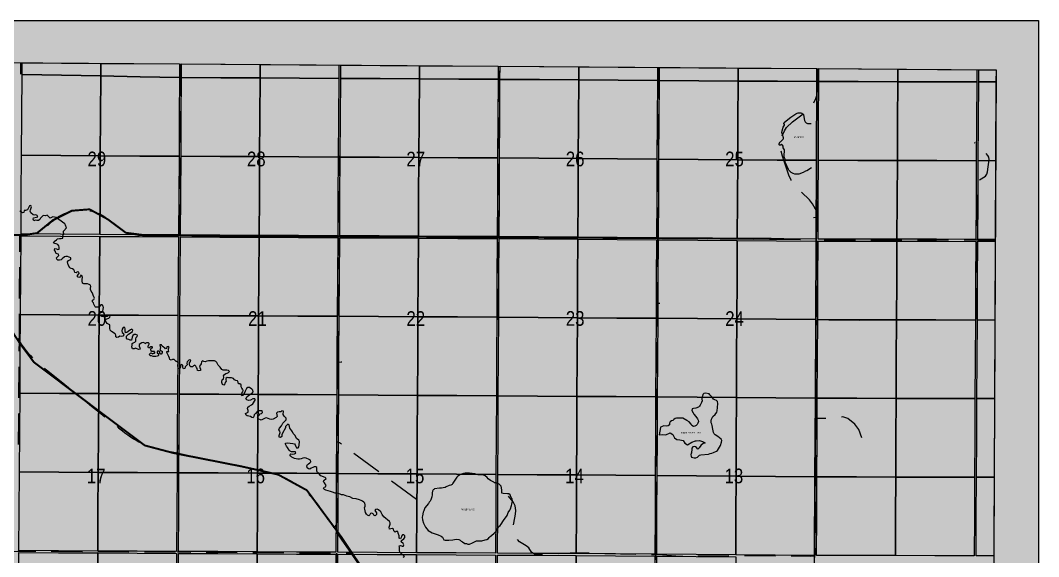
# Model space of a CAD drawing. Extents: x 337584 to 348172, y 5811293 to 5815472.
# Drawn here: x 344676 to 345716, y 5812504 to 5813052 of the extents above; entities that cross this region are included whole.
import ezdxf
from ezdxf.enums import TextEntityAlignment as Align

# ---------------------------------------------------------------- set-up
doc = ezdxf.new("R2010")
doc.units = 0
doc.header["$LTSCALE"] = 5
doc.linetypes.add('DASHED2', pattern=[9.525, 6.35, -3.175])
for name, color, linetype in [('Quarters', 8, 'Continuous'), ('RoadSeg', 57, 'DASHED2'), ('ROUTE-MAP-HWY', 2, 'Continuous'), ('S-7', 6, 'Continuous'), ('T-WATER', 160, 'Continuous'), ('T-WATER-T', 170, 'Continuous'), ('Townships', 57, 'Continuous')]:
    doc.layers.add(name, color=color, linetype=linetype)
doc.layers.add('ROUTE-MAP-BACKGROUND-H', color=7, linetype='Continuous', true_color=0xf0ebff)
doc.styles.add('120', font='ARIALN.TTF', dxfattribs={"height": 13})
doc.styles.add('TXT', font='ARIALN.TTF', dxfattribs={"height": 0.2})

msp = doc.modelspace()

# ---------------------------------------------------------------- hatches: boundary and pattern name
at = {"layer": 'ROUTE-MAP-BACKGROUND-H'}
h = msp.add_hatch(color=256, dxfattribs=at)
h.dxf.hatch_style = 1
h.paths.add_polyline_path([(343008.474, 5813051.916), (345715.945, 5813051.916), (345715.945, 5811576.625), (343008.474, 5811576.625)])

# ---------------------------------------------------------------- linework, layer by layer
at = {"layer": 'Quarters'}
for points in [[(344757.937, 5813008.005), (344757.874, 5812995.11), (344717.659, 5812995.889), (344677.443, 5812996.669), (344677.492, 5813008.593)], [(344838.37, 5813007.416), (344838.305, 5812993.552), (344798.09, 5812994.331), (344757.874, 5812995.11), (344757.937, 5813008.005)], [(344920.669, 5813006.814), (344920.594, 5812993.093), (344880.455, 5812993.317), (344840.316, 5812993.541), (344840.38, 5813007.402)], [(345000.956, 5813006.227), (345000.871, 5812992.646), (344960.732, 5812992.869), (344920.594, 5812993.093), (344920.669, 5813006.814)], [(345083.324, 5813005.625), (345083.245, 5812992.172), (345043.063, 5812992.403), (345002.881, 5812992.634), (345002.966, 5813006.212)], [(344757.587, 5812954.363), (344757.3, 5812913.616), (344717.089, 5812913.855), (344676.878, 5812914.093), (344677.161, 5812955.381), (344677.443, 5812996.669), (344717.659, 5812995.889), (344757.874, 5812995.11)], [(345163.692, 5813005.037), (345163.62, 5812991.701), (345123.432, 5812991.936), (345083.245, 5812992.172), (345083.324, 5813005.625)], [(345246.133, 5813004.434), (345246.059, 5812991.086), (345205.844, 5812991.386), (345165.629, 5812991.686), (345165.701, 5813005.022)], [(345326.569, 5813003.845), (345326.494, 5812990.478), (345286.277, 5812990.782), (345246.059, 5812991.086), (345246.133, 5813004.434)], [(345408.981, 5813003.243), (345408.914, 5812989.963), (345368.71, 5812990.214), (345328.505, 5812990.466), (345328.58, 5813003.831)], [(345489.392, 5813002.654), (345489.331, 5812989.463), (345449.123, 5812989.713), (345408.914, 5812989.963), (345408.981, 5813003.243)], [(345572.055, 5813002.05), (345572.015, 5812989.218), (345531.678, 5812989.338), (345491.341, 5812989.457), (345491.402, 5813002.64)], [(345652.71, 5813001.46), (345652.689, 5812988.977), (345612.352, 5812989.098), (345572.015, 5812989.218), (345572.055, 5813002.05)], [(345672.392, 5813001.316), (345672.335, 5812989.045), (345654.7, 5812988.984), (345654.72, 5813001.445)], [(344838.035, 5812953.345), (344837.766, 5812913.139), (344797.533, 5812913.377), (344757.3, 5812913.616), (344757.587, 5812954.363), (344757.874, 5812995.11), (344798.09, 5812994.331), (344838.305, 5812993.552)], [(344920.333, 5812952.91), (344920.072, 5812912.727), (344879.924, 5812912.928), (344839.776, 5812913.129), (344840.046, 5812953.335), (344840.316, 5812993.541), (344880.455, 5812993.317), (344920.594, 5812993.093)], [(345000.619, 5812952.486), (345000.368, 5812912.326), (344960.22, 5812912.526), (344920.072, 5812912.727), (344920.333, 5812952.91), (344920.594, 5812993.093), (344960.732, 5812992.869), (345000.871, 5812992.646)], [(345083.014, 5812952.01), (345082.784, 5812911.848), (345042.581, 5812912.081), (345002.378, 5812912.314), (345002.63, 5812952.474), (345002.881, 5812992.634), (345043.063, 5812992.403), (345083.245, 5812992.172)], [(345163.404, 5812951.545), (345163.188, 5812911.389), (345122.986, 5812911.619), (345082.784, 5812911.848), (345083.014, 5812952.01), (345083.245, 5812992.172), (345123.432, 5812991.936), (345163.62, 5812991.701)], [(345245.823, 5812950.938), (345245.587, 5812910.79), (345205.391, 5812911.083), (345165.196, 5812911.375), (345165.412, 5812951.53), (345165.629, 5812991.686), (345205.844, 5812991.386), (345246.059, 5812991.086)], [(345326.248, 5812950.34), (345326.002, 5812910.202), (345285.794, 5812910.496), (345245.587, 5812910.79), (345245.823, 5812950.938), (345246.059, 5812991.086), (345286.277, 5812990.782), (345326.494, 5812990.478)], [(345408.695, 5812949.78), (345408.475, 5812909.597), (345368.244, 5812909.892), (345328.012, 5812910.188), (345328.258, 5812950.327), (345328.505, 5812990.466), (345368.71, 5812990.214), (345408.914, 5812989.963)], [(345489.139, 5812949.239), (345488.948, 5812909.015), (345448.711, 5812909.306), (345408.475, 5812909.597), (345408.695, 5812949.78), (345408.914, 5812989.963), (345449.123, 5812989.713), (345489.331, 5812989.463)], [(345571.802, 5812949.017), (345571.59, 5812908.816), (345531.274, 5812908.913), (345490.958, 5812909.01), (345491.15, 5812949.234), (345491.341, 5812989.457), (345531.678, 5812989.338), (345572.015, 5812989.218)], [(345652.457, 5812948.796), (345652.225, 5812908.616), (345611.907, 5812908.716), (345571.59, 5812908.816), (345571.802, 5812949.017), (345572.015, 5812989.218), (345612.352, 5812989.098), (345652.689, 5812988.977)], [(345672.335, 5812989.045), (345671.964, 5812908.679), (345654.235, 5812908.623), (345654.467, 5812948.803), (345654.7, 5812988.984)], [(344757.017, 5812873.445), (344756.733, 5812833.274), (344716.53, 5812833.539), (344676.327, 5812833.804), (344676.603, 5812873.949), (344676.878, 5812914.093), (344717.089, 5812913.855), (344757.3, 5812913.616)], [(344837.496, 5812872.958), (344837.227, 5812832.778), (344796.98, 5812833.026), (344756.733, 5812833.274), (344757.017, 5812873.445), (344757.3, 5812913.616), (344797.533, 5812913.377), (344837.766, 5812913.139)], [(344919.812, 5812872.544), (344919.551, 5812832.361), (344879.394, 5812832.564), (344839.237, 5812832.768), (344839.506, 5812872.948), (344839.776, 5812913.129), (344879.924, 5812912.928), (344920.072, 5812912.727)], [(345000.118, 5812872.166), (344999.868, 5812832.006), (344959.709, 5812832.183), (344919.551, 5812832.361), (344919.812, 5812872.544), (344920.072, 5812912.727), (344960.22, 5812912.526), (345000.368, 5812912.326)], [(345082.553, 5812871.673), (345082.323, 5812831.497), (345042.099, 5812831.745), (345001.875, 5812831.994), (345002.127, 5812872.154), (345002.378, 5812912.314), (345042.581, 5812912.081), (345082.784, 5812911.848)], [(345162.977, 5812871.228), (345162.766, 5812831.067), (345122.544, 5812831.282), (345082.323, 5812831.497), (345082.553, 5812871.673), (345082.784, 5812911.848), (345122.986, 5812911.619), (345163.188, 5812911.389)], [(345245.355, 5812870.65), (345245.124, 5812830.509), (345204.95, 5812830.781), (345164.776, 5812831.054), (345164.986, 5812871.214), (345165.196, 5812911.375), (345205.391, 5812911.083), (345245.587, 5812910.79)], [(345325.754, 5812870.061), (345325.505, 5812829.92), (345285.315, 5812830.214), (345245.124, 5812830.509), (345245.355, 5812870.65), (345245.587, 5812910.79), (345285.794, 5812910.496), (345326.002, 5812910.202)], [(345408.259, 5812869.417), (345408.042, 5812829.236), (345367.779, 5812829.569), (345327.516, 5812829.903), (345327.764, 5812870.045), (345328.012, 5812910.188), (345368.244, 5812909.892), (345408.475, 5812909.597)], [(345488.762, 5812868.794), (345488.576, 5812828.572), (345448.309, 5812828.904), (345408.042, 5812829.236), (345408.259, 5812869.417), (345408.475, 5812909.597), (345448.711, 5812909.306), (345488.948, 5812909.015)], [(345571.381, 5812868.615), (345571.173, 5812828.413), (345530.879, 5812828.49), (345490.586, 5812828.568), (345490.772, 5812868.789), (345490.958, 5812909.01), (345531.274, 5812908.913), (345571.59, 5812908.816)], [(345651.989, 5812868.437), (345651.754, 5812828.258), (345611.463, 5812828.336), (345571.173, 5812828.413), (345571.381, 5812868.615), (345571.59, 5812908.816), (345611.907, 5812908.716), (345652.225, 5812908.616)], [(345671.964, 5812908.679), (345671.592, 5812828.329), (345653.762, 5812828.266), (345653.999, 5812868.444), (345654.235, 5812908.623)], [(344756.467, 5812791.107), (344756.215, 5812750.95), (344716.009, 5812751.192), (344675.803, 5812751.433), (344676.058, 5812791.614), (344676.314, 5812831.794), (344716.516, 5812831.529), (344756.719, 5812831.263)], [(344836.945, 5812790.611), (344836.676, 5812750.45), (344796.446, 5812750.7), (344756.215, 5812750.95), (344756.467, 5812791.107), (344756.719, 5812831.263), (344796.966, 5812831.018), (344837.213, 5812830.772)], [(344919.282, 5812790.229), (344919.025, 5812750.107), (344878.856, 5812750.275), (344838.687, 5812750.442), (344838.955, 5812790.602), (344839.224, 5812830.762), (344879.381, 5812830.556), (344919.538, 5812830.351)], [(344999.608, 5812789.879), (344999.363, 5812749.762), (344959.194, 5812749.934), (344919.025, 5812750.107), (344919.282, 5812790.229), (344919.538, 5812830.351), (344959.695, 5812830.173), (344999.852, 5812829.996)], [(345082.086, 5812789.367), (345081.861, 5812749.247), (345041.617, 5812749.498), (345001.373, 5812749.749), (345001.618, 5812789.866), (345001.863, 5812829.983), (345042.087, 5812829.735), (345082.311, 5812829.487)], [(345162.541, 5812788.905), (345162.327, 5812748.753), (345122.094, 5812749), (345081.861, 5812749.247), (345082.086, 5812789.367), (345082.311, 5812829.487), (345122.533, 5812829.272), (345162.755, 5812829.057)], [(345244.91, 5812788.352), (345244.707, 5812748.205), (345204.522, 5812748.472), (345164.337, 5812748.74), (345164.551, 5812788.892), (345164.765, 5812829.044), (345204.939, 5812828.771), (345245.112, 5812828.499)], [(345325.285, 5812787.788), (345325.077, 5812747.667), (345284.892, 5812747.936), (345244.707, 5812748.205), (345244.91, 5812788.352), (345245.112, 5812828.499), (345285.303, 5812828.204), (345325.493, 5812827.909)], [(345407.823, 5812787.102), (345407.615, 5812746.979), (345367.351, 5812747.314), (345327.087, 5812747.65), (345327.295, 5812787.771), (345327.503, 5812827.893), (345367.767, 5812827.559), (345408.031, 5812827.226)], [(345488.375, 5812786.439), (345488.185, 5812746.318), (345447.9, 5812746.648), (345407.615, 5812746.979), (345407.823, 5812787.102), (345408.031, 5812827.226), (345448.298, 5812826.893), (345488.566, 5812826.56)], [(345570.958, 5812786.254), (345570.759, 5812746.105), (345530.477, 5812746.209), (345490.196, 5812746.313), (345490.386, 5812786.435), (345490.577, 5812826.558), (345530.867, 5812826.48), (345571.157, 5812826.403)], [(345651.537, 5812786.07), (345651.333, 5812745.893), (345611.046, 5812745.999), (345570.759, 5812746.105), (345570.958, 5812786.254), (345571.157, 5812826.403), (345611.449, 5812826.325), (345651.742, 5812826.248)], [(345671.583, 5812826.317), (345671.211, 5812745.945), (345653.346, 5812745.899), (345653.549, 5812786.076), (345653.752, 5812826.254)], [(344755.965, 5812710.818), (344755.715, 5812670.687), (344715.502, 5812670.884), (344675.289, 5812671.082), (344675.546, 5812711.258), (344675.803, 5812751.433), (344716.009, 5812751.192), (344756.215, 5812750.95)], [(344836.425, 5812710.381), (344836.175, 5812670.312), (344795.945, 5812670.499), (344755.715, 5812670.687), (344755.965, 5812710.818), (344756.215, 5812750.95), (344796.446, 5812750.7), (344836.676, 5812750.45)], [(344918.77, 5812710.008), (344918.515, 5812669.909), (344878.349, 5812670.106), (344838.183, 5812670.303), (344838.435, 5812710.372), (344838.687, 5812750.442), (344878.856, 5812750.275), (344919.025, 5812750.107)], [(344999.121, 5812709.643), (344998.879, 5812669.524), (344958.697, 5812669.717), (344918.515, 5812669.909), (344918.77, 5812710.008), (344919.025, 5812750.107), (344959.194, 5812749.934), (344999.363, 5812749.762)], [(345081.636, 5812709.1), (345081.41, 5812668.953), (345041.152, 5812669.224), (345000.894, 5812669.494), (345001.134, 5812709.622), (345001.373, 5812749.749), (345041.617, 5812749.498), (345081.861, 5812749.247)], [(345162.13, 5812708.604), (345161.932, 5812668.455), (345121.671, 5812668.704), (345081.41, 5812668.953), (345081.636, 5812709.1), (345081.861, 5812749.247), (345122.094, 5812749), (345162.327, 5812748.753)], [(345244.503, 5812708.058), (345244.299, 5812667.911), (345204.12, 5812668.176), (345163.942, 5812668.442), (345164.139, 5812708.591), (345164.337, 5812748.74), (345204.522, 5812748.472), (345244.707, 5812748.205)], [(345324.87, 5812707.535), (345324.664, 5812667.403), (345284.481, 5812667.657), (345244.299, 5812667.911), (345244.503, 5812708.058), (345244.707, 5812748.205), (345284.892, 5812747.936), (345325.077, 5812747.667)], [(345407.427, 5812706.856), (345407.239, 5812666.733), (345366.956, 5812667.059), (345326.673, 5812667.385), (345326.88, 5812707.517), (345327.087, 5812747.65), (345367.351, 5812747.314), (345407.615, 5812746.979)], [(345488.001, 5812706.202), (345487.816, 5812666.086), (345447.527, 5812666.409), (345407.239, 5812666.733), (345407.427, 5812706.856), (345407.615, 5812746.979), (345447.9, 5812746.648), (345488.185, 5812746.318)], [(345570.561, 5812705.965), (345570.363, 5812665.826), (345530.095, 5812665.953), (345489.826, 5812666.08), (345490.011, 5812706.196), (345490.196, 5812746.313), (345530.477, 5812746.209), (345570.759, 5812746.105)], [(345650.906, 5812665.57), (345610.635, 5812665.698), (345570.363, 5812665.826), (345570.561, 5812705.965), (345570.759, 5812746.105), (345611.046, 5812745.999), (345651.333, 5812745.893), (345651.119, 5812705.731)], [(345671.211, 5812745.945), (345670.84, 5812665.605), (345652.916, 5812665.573), (345653.131, 5812705.736), (345653.346, 5812745.899)], [(344755.463, 5812630.485), (344755.211, 5812590.283), (344714.98, 5812590.502), (344674.749, 5812590.721), (344675.019, 5812630.901), (344675.289, 5812671.082), (344715.502, 5812670.884), (344755.715, 5812670.687)], [(344835.921, 5812630.094), (344835.667, 5812589.877), (344795.439, 5812590.08), (344755.211, 5812590.283), (344755.463, 5812630.485), (344755.715, 5812670.687), (344795.945, 5812670.499), (344836.175, 5812670.312)], [(344918.273, 5812629.701), (344918.032, 5812589.493), (344877.854, 5812589.68), (344837.676, 5812589.866), (344837.929, 5812630.084), (344838.183, 5812670.303), (344878.349, 5812670.106), (344918.515, 5812669.909)], [(344918.032, 5812589.493), (344918.273, 5812629.701), (344918.515, 5812669.909), (344958.697, 5812669.717), (344998.879, 5812669.524), (344998.649, 5812629.328), (344998.42, 5812589.131), (344958.226, 5812589.312)], [(345081.173, 5812628.794), (345080.937, 5812588.635), (345040.683, 5812588.877), (345000.429, 5812589.119), (345000.662, 5812629.306), (345000.894, 5812669.494), (345041.152, 5812669.224), (345081.41, 5812668.953)], [(345161.739, 5812628.3), (345161.545, 5812588.145), (345121.241, 5812588.39), (345080.937, 5812588.635), (345081.173, 5812628.794), (345081.41, 5812668.953), (345121.671, 5812668.704), (345161.932, 5812668.455)], [(345244.099, 5812627.773), (345243.9, 5812587.635), (345203.727, 5812587.884), (345163.555, 5812588.132), (345163.748, 5812628.287), (345163.942, 5812668.442), (345204.12, 5812668.176), (345244.299, 5812667.911)], [(345324.455, 5812627.272), (345324.247, 5812587.142), (345284.073, 5812587.388), (345243.9, 5812587.635), (345244.099, 5812627.773), (345244.299, 5812667.911), (345284.481, 5812667.657), (345324.664, 5812667.403)], [(345407.044, 5812626.599), (345406.849, 5812586.465), (345366.553, 5812586.796), (345326.257, 5812587.126), (345326.465, 5812627.255), (345326.673, 5812667.385), (345366.956, 5812667.059), (345407.239, 5812666.733)], [(345487.628, 5812625.946), (345487.441, 5812585.806), (345447.145, 5812586.136), (345406.849, 5812586.465), (345407.044, 5812626.599), (345407.239, 5812666.733), (345447.527, 5812666.409), (345487.816, 5812666.086)], [(345569.981, 5812585.532), (345529.716, 5812585.665), (345489.451, 5812585.799), (345489.638, 5812625.94), (345489.826, 5812666.08), (345530.095, 5812665.953), (345570.363, 5812665.826), (345570.172, 5812625.679)], [(345650.906, 5812665.57), (345650.694, 5812625.417), (345650.482, 5812585.265), (345610.231, 5812585.398), (345569.981, 5812585.532), (345570.172, 5812625.679), (345570.363, 5812665.826), (345610.635, 5812665.698)], [(345670.84, 5812665.605), (345670.468, 5812585.28), (345652.492, 5812585.266), (345652.704, 5812625.42), (345652.916, 5812665.573)], [(344754.951, 5812550.125), (344754.69, 5812509.968), (344714.452, 5812510.171), (344674.214, 5812510.375), (344674.481, 5812550.548), (344674.749, 5812590.721), (344714.98, 5812590.502), (344755.211, 5812590.283)], [(344835.413, 5812549.723), (344835.159, 5812509.57), (344794.925, 5812509.769), (344754.69, 5812509.968), (344754.951, 5812550.125), (344755.211, 5812590.283), (344795.439, 5812590.08), (344835.667, 5812589.877)], [(344918.032, 5812589.493), (344917.794, 5812549.312), (344917.556, 5812509.132), (344877.363, 5812509.346), (344837.17, 5812509.559), (344837.423, 5812549.713), (344837.676, 5812589.866), (344877.854, 5812589.68)], [(344998.177, 5812548.913), (344997.934, 5812508.695), (344957.745, 5812508.913), (344917.556, 5812509.132), (344917.794, 5812549.312), (344918.032, 5812589.493), (344958.226, 5812589.312), (344998.42, 5812589.131)], [(345080.701, 5812548.449), (345080.466, 5812508.263), (345040.204, 5812508.473), (344999.943, 5812508.683), (345000.186, 5812548.901), (345000.429, 5812589.119), (345040.683, 5812588.877), (345080.937, 5812588.635)], [(345161.347, 5812547.994), (345161.149, 5812507.844), (345120.807, 5812508.053), (345080.466, 5812508.263), (345080.701, 5812548.449), (345080.937, 5812588.635), (345121.241, 5812588.39), (345161.545, 5812588.145)], [(345243.699, 5812547.499), (345243.499, 5812507.363), (345203.329, 5812507.597), (345163.159, 5812507.831), (345163.357, 5812547.982), (345163.555, 5812588.132), (345203.727, 5812587.884), (345243.9, 5812587.635)], [(345324.014, 5812546.994), (345323.782, 5812506.846), (345283.64, 5812507.104), (345243.499, 5812507.363), (345243.699, 5812547.499), (345243.9, 5812587.635), (345284.073, 5812587.388), (345324.247, 5812587.142)], [(345406.647, 5812546.298), (345406.446, 5812506.13), (345366.119, 5812506.479), (345325.792, 5812506.828), (345326.025, 5812546.977), (345326.257, 5812587.126), (345366.553, 5812586.796), (345406.849, 5812586.465)], [(345487.255, 5812545.61), (345487.069, 5812505.415), (345446.758, 5812505.772), (345406.446, 5812506.13), (345406.647, 5812546.298), (345406.849, 5812586.465), (345447.145, 5812586.136), (345487.441, 5812585.806)], [(345569.79, 5812545.443), (345569.598, 5812505.355), (345529.339, 5812505.384), (345489.08, 5812505.413), (345489.265, 5812545.606), (345489.451, 5812585.799), (345529.716, 5812585.665), (345569.981, 5812585.532)], [(345569.981, 5812585.532), (345610.231, 5812585.398), (345650.482, 5812585.265), (345650.27, 5812545.111), (345650.058, 5812504.957), (345609.828, 5812505.156), (345569.598, 5812505.355), (345569.79, 5812545.443)], [(345670.468, 5812585.28), (345670.097, 5812504.954), (345652.068, 5812504.956), (345652.28, 5812545.111), (345652.492, 5812585.266)], [(344754.368, 5812467.859), (344754.058, 5812427.761), (344713.819, 5812427.96), (344673.579, 5812428.158), (344673.89, 5812468.261), (344674.2, 5812508.364), (344714.439, 5812508.161), (344754.678, 5812507.958)], [(344834.844, 5812467.465), (344834.541, 5812427.371), (344794.3, 5812427.566), (344754.058, 5812427.761), (344754.368, 5812467.859), (344754.678, 5812507.958), (344794.912, 5812507.759), (344835.147, 5812507.56)], [(344917.288, 5812466.948), (344917.032, 5812426.774), (344876.791, 5812427.066), (344836.551, 5812427.357), (344836.854, 5812467.453), (344837.157, 5812507.549), (344877.351, 5812507.335), (344917.544, 5812507.122)], [(344997.714, 5812466.437), (344997.504, 5812426.191), (344957.268, 5812426.483), (344917.032, 5812426.774), (344917.288, 5812466.948), (344917.544, 5812507.122), (344957.733, 5812506.903), (344997.923, 5812506.684)], [(345080.278, 5812466.013), (345080.102, 5812425.772), (345039.808, 5812425.977), (344999.514, 5812426.181), (344999.724, 5812466.427), (344999.933, 5812506.674), (345040.193, 5812506.463), (345080.454, 5812506.253)], [(345160.955, 5812465.572), (345160.772, 5812425.31), (345120.437, 5812425.541), (345080.102, 5812425.772), (345080.278, 5812466.013), (345080.454, 5812506.253), (345120.797, 5812506.043), (345161.139, 5812505.833)], [(345243.271, 5812465.097), (345243.053, 5812424.841), (345202.918, 5812425.071), (345162.782, 5812425.302), (345162.965, 5812465.561), (345163.148, 5812505.82), (345203.319, 5812505.586), (345243.489, 5812505.353)], [(345323.542, 5812464.585), (345323.314, 5812424.335), (345283.184, 5812424.588), (345243.053, 5812424.841), (345243.271, 5812465.097), (345243.489, 5812505.353), (345283.63, 5812505.094), (345323.77, 5812504.835)], [(345406.214, 5812463.89), (345405.993, 5812423.661), (345365.66, 5812423.99), (345325.327, 5812424.32), (345325.555, 5812464.569), (345325.783, 5812504.818), (345366.109, 5812504.468), (345406.435, 5812504.119)]]:
    msp.add_lwpolyline(points, close=True, dxfattribs=at)
at = {"layer": 'RoadSeg'}
for p, q in [((344676.175, 5812997.01), (344676.267, 5813008.602)), ((345490.119, 5812990.086), (345490.194, 5813002.649)), ((345488.456, 5812645.387), (345489.038, 5812745.889))]:
    msp.add_line(p, q, dxfattribs=at)
at = {"layer": 'RoadSeg', "flags": 128}
for points in [[(344837.945, 5812832.087), (344838.077, 5812842.351), (344838.483, 5812890.368), (344838.82, 5812946.152), (344839.162, 5813003.167), (344839.186, 5813007.41)], [(345327.603, 5813003.838), (345326.572, 5812828.895), (345163.749, 5812830.272), (345163.784, 5812833.429), (345164.674, 5813005.03)], [(345489.317, 5812850.484), (345489.262, 5812856.681), (345485.062, 5812864.675), (345481.96, 5812868.797), (345467.619, 5812882.436), (345463.065, 5812888.622), (345460.632, 5812893.96), (345454.148, 5812913.294), (345452.362, 5812920.749), (345452.268, 5812924.446), (345453.18, 5812931.968), (345456.2, 5812939.143), (345458.415, 5812942.497), (345464.369, 5812948.346), (345480.471, 5812960.148), (345483.104, 5812962.814), (345486.189, 5812967.39), (345488.372, 5812972.045), (345489.293, 5812975.168), (345489.98, 5812979.684), (345490.119, 5812990.086), (345488.521, 5812990.046)], [(345652.396, 5812746.782), (345652.627, 5812825.378), (345652.579, 5812827.279), (345652.739, 5812828.88), (345653.223, 5812885.385), (345654.844, 5812888.526), (345661.536, 5812892.793), (345662.888, 5812894.727), (345663.625, 5812897.244), (345665.308, 5812909.886), (345665.048, 5812912.278), (345664.104, 5812914.054), (345655.577, 5812923.14), (345653.529, 5812925.088), (345650.583, 5812926.915)], [(344999.878, 5812702.739), (345000.294, 5812730.046), (345000.395, 5812805.839), (345000.831, 5812828.348), (345000.849, 5812831.214), (345000.814, 5812833.047), (345001.199, 5812913.447)], [(344888.288, 5812475.371), (344885.975, 5812475.913), (344864.791, 5812471.383), (344850.337, 5812469.621), (344835.766, 5812468.556), (344836.161, 5812508.661), (344673.161, 5812509.477), (344646.178, 5812508.901), (344639.256, 5812509.828), (344631.074, 5812513.123), (344621.671, 5812521.286), (344616.695, 5812524.361), (344609.025, 5812527.169), (344602.315, 5812527.6), (344529.237, 5812527.069), (344526.055, 5812526.389), (344522.815, 5812524.008), (344518.973, 5812517.713), (344515.86, 5812514.236), (344512.616, 5812512.054), (344509.836, 5812510.499), (344509.991, 5812512.984), (344510.056, 5812515.155), (344510.069, 5812519.351), (344510.104, 5812522.418), (344510.22, 5812529.11), (344510.314, 5812536.883), (344510.338, 5812548.411), (344510.337, 5812554.206), (344510.445, 5812567.717), (344510.635, 5812578.498), (344510.448, 5812590.59), (344510.772, 5812600.396), (344510.77, 5812613.113), (344510.94, 5812650.936), (344511.262, 5812687.571), (344511.495, 5812720.69), (344511.617, 5812748.406), (344511.904, 5812769.098), (344512.055, 5812789.899), (344512.25, 5812812.217), (344512.305, 5812823.916), (344512.444, 5812833.973), (344512.422, 5812834.772), (344512.384, 5812836.752), (344512.357, 5812839.11), (344512.386, 5812844.113), (344512.426, 5812848.553), (344512.519, 5812855.809), (344512.574, 5812863.02), (344512.671, 5812868.894), (344512.491, 5812870.735), (344511.682, 5812871.395), (344510.224, 5812872.346), (344508.332, 5812873.549), (344506.139, 5812874.977), (344503.882, 5812876.509), (344501.62, 5812878.089), (344498.231, 5812880.472), (344494.805, 5812882.883), (344492.59, 5812884.461), (344491.855, 5812884.997), (344491.046, 5812883.884), (344489.35, 5812881.53), (344487.771, 5812879.316), (344485.889, 5812876.726), (344484.633, 5812875.02), (344482.696, 5812872.323), (344481.901, 5812871.296), (344480.858, 5812869.811), (344479.357, 5812867.603), (344477.911, 5812865.607), (344477.017, 5812864.2)], [(345489.262, 5812856.681), (345489.789, 5812867.593), (345490.975, 5812868.123)], [(344521.562, 5812833.612), (344522.503, 5812833.777), (344523.345, 5812833.738), (344524.667, 5812833.561), (344527.511, 5812833.143), (344530.131, 5812832.621), (344532.228, 5812832.131), (344536.999, 5812830.909), (344541.318, 5812829.691), (344544.426, 5812828.799), (344550.084, 5812827.293), (344565.644, 5812822.476), (344570.288, 5812820.734), (344571.304, 5812820.301), (344572.266, 5812819.829), (344573.385, 5812818.975), (344575.48, 5812818.118), (344577.043, 5812817.289), (344579.228, 5812815.934), (344582.908, 5812813.246), (344586.44, 5812810.406), (344590.784, 5812806.843), (344597.926, 5812800.982), (344616.377, 5812785.745), (344631.926, 5812772.976), (344640.712, 5812765.718), (344642.93, 5812763.848), (344645.105, 5812761.943), (344647.249, 5812759.956), (344649.822, 5812757.419), (344653.333, 5812753.622), (344656.378, 5812749.951), (344658.75, 5812746.808), (344660.951, 5812743.705), (344668.541, 5812732.833), (344674.669, 5812724.035), (344674.8, 5812744.773), (344674.834, 5812776.289), (344675.092, 5812816.161), (344675.224, 5812830.578), (344675.23, 5812832.867), (344677.307, 5812832.956), (344679.58, 5812833.041), (344681.861, 5812833.233), (344684.089, 5812833.549), (344686.3, 5812834.01), (344688.462, 5812834.591), (344690.518, 5812835.262), (344692.629, 5812836.064), (344694.619, 5812836.933), (344696.709, 5812837.974), (344698.671, 5812839.092), (344700.584, 5812840.323), (344702.36, 5812841.613), (344703.884, 5812842.822), (344705.316, 5812844.008), (344708.582, 5812846.769), (344708.618, 5812846.799), (344709.586, 5812847.607), (344709.982, 5812847.938), (344711.075, 5812848.839), (344712.884, 5812850.217), (344714.724, 5812851.471), (344716.726, 5812852.662), (344718.701, 5812853.681), (344720.806, 5812854.629), (344722.867, 5812855.443), (344725.004, 5812856.178), (344727.179, 5812856.802), (344729.403, 5812857.311), (344731.606, 5812857.707), (344733.944, 5812858.017), (344736.149, 5812858.214), (344738.337, 5812858.291), (344740.689, 5812858.225), (344742.899, 5812858.042), (344745.096, 5812857.744), (344747.35, 5812857.311), (344749.593, 5812856.767), (344751.682, 5812856.15), (344753.813, 5812855.397), (344755.907, 5812854.527), (344757.886, 5812853.577), (344759.912, 5812852.471), (344761.874, 5812851.256), (344763.757, 5812849.984), (344766.013, 5812848.35), (344774.264, 5812842.161), (344776.301, 5812840.654), (344778.018, 5812839.461), (344779.865, 5812838.296), (344781.622, 5812837.309), (344783.397, 5812836.422), (344785.152, 5812835.645), (344786.972, 5812834.935), (344788.806, 5812834.313), (344790.699, 5812833.758), (344792.679, 5812833.266), (344794.489, 5812832.903), (344796.487, 5812832.607), (344798.383, 5812832.415), (344800.462, 5812832.305), (344802.158, 5812832.274), (344803.903, 5812832.254), (344805.525, 5812832.243), (344837.945, 5812832.087), (345000.849, 5812831.214), (345083.846, 5812830.852), (345163.749, 5812830.272), (345163.702, 5812828.729), (345163.302, 5812736.93)], [(345671.588, 5812827.328), (345652.579, 5812827.279), (345489.395, 5812827.575), (345489.433, 5812829.889), (345489.317, 5812850.484), (345485.823, 5812850.296)], [(345533.442, 5812745.502), (345491.738, 5812745.857), (345489.038, 5812745.889), (345489.381, 5812823.988), (345489.395, 5812827.575), (345326.572, 5812828.895), (345326.226, 5812763.108)], [(345322.768, 5812167.746), (345322.891, 5812171.681), (345322.983, 5812175.286), (345322.984, 5812178.275), (345322.934, 5812181.179), (345323.051, 5812191.255), (345323.108, 5812198.946), (345323.17, 5812206.238), (345323.219, 5812210.55), (345323.241, 5812227.283), (345323.33, 5812241.967), (345323.506, 5812269.844), (345323.797, 5812315.305), (345324.157, 5812370.148), (345324.365, 5812408.76), (345324.62, 5812448.912), (345324.798, 5812477.406), (345324.868, 5812506.005), (345326.226, 5812763.108), (345329.024, 5812763.178)], [(344636.049, 5812601.936), (344636.983, 5812604.559), (344638.144, 5812606.088), (344647.184, 5812612.413), (344650.147, 5812613.888), (344654.936, 5812614.308), (344673.747, 5812613.779), (344673.671, 5812623.737), (344673.981, 5812639.824), (344674.228, 5812665.906), (344674.4, 5812707.37), (344674.669, 5812724.035), (344677.307, 5812720.257), (344678.927, 5812718.012), (344681.347, 5812714.835), (344683.392, 5812712.337), (344685.868, 5812709.539), (344688.115, 5812707.182), (344689.921, 5812705.395), (344692.423, 5812703.06), (344693.951, 5812701.727), (344695.545, 5812700.393), (344698.213, 5812698.229), (344700.938, 5812696.055), (344703.596, 5812693.93), (344718.862, 5812681.666), (344728.587, 5812673.849), (344734.041, 5812669.489), (344741.868, 5812663.188), (344748.483, 5812657.879), (344754.548, 5812653.04), (344759.854, 5812648.786), (344767.783, 5812642.387), (344772.579, 5812638.536), (344775.957, 5812635.813), (344779.944, 5812632.624), (344782.29, 5812630.795), (344785.401, 5812628.467), (344788.152, 5812626.549), (344791.261, 5812624.538), (344793.826, 5812623.035), (344796.78, 5812621.457), (344799.509, 5812620.113), (344802.285, 5812618.864), (344805.771, 5812617.474), (344809.966, 5812616.035), (344813.636, 5812614.984), (344817.141, 5812614.097), (344821.968, 5812613.007), (344835.878, 5812610.116), (344836.605, 5812614.659), (344836.713, 5812618.361)], [(344995.909, 5812533.211), (344998.538, 5812536.726), (344998.953, 5812540.136), (344999.347, 5812544.345), (344999.134, 5812560.838), (344999.175, 5812564.093), (344999.311, 5812621.634), (344999.73, 5812632.843), (344999.878, 5812702.739), (345003.371, 5812703.027), (345009.219, 5812705.073)], [(345535.244, 5812625.661), (345532.331, 5812634.188), (345528.302, 5812639.386), (345520.857, 5812645.199), (345519.033, 5812646.152), (345516.015, 5812646.877), (345505.73, 5812646.32), (345496.96, 5812645.2), (345488.456, 5812645.387), (345487.928, 5812510.789), (345487.753, 5812507.268), (345487.729, 5812506.786), (345486.772, 5812505.062), (345485.885, 5812504.541), (345482.69, 5812504.36), (345410.179, 5812505.143), (345349.603, 5812504.525), (345327.269, 5812505.966), (345324.868, 5812506.005), (345323.669, 5812505.975), (345243.33, 5812507.964), (345218.563, 5812506.741), (345203.571, 5812506.466), (345201.824, 5812506.745), (345200.861, 5812506.898), (345197.81, 5812508.92), (345195.005, 5812513.151), (345192.452, 5812515.286), (345185.654, 5812519.215), (345181.122, 5812524.502), (345179.793, 5812529.667), (345179.443, 5812535.658), (345179.77, 5812538.566), (345181.543, 5812547.61), (345181.748, 5812551.415), (345181.133, 5812555.998), (345179.132, 5812560.047), (345165.724, 5812576.408)], [(345080.281, 5812562.571), (345001.637, 5812620.593), (344999.311, 5812621.634)], [(344835.878, 5812610.116), (344847.941, 5812607.602), (344856.609, 5812605.8), (344862.96, 5812604.468), (344887.101, 5812599.439), (344901.042, 5812596.538), (344922.69, 5812592.044), (344928.012, 5812590.894), (344931.315, 5812590.082), (344934.327, 5812589.226), (344937.313, 5812588.259), (344940.263, 5812587.199), (344942.741, 5812586.216), (344947.022, 5812584.255), (344950.711, 5812582.364), (344953.529, 5812580.771), (344956.844, 5812578.703), (344960.238, 5812576.365), (344964.069, 5812573.43), (344967.216, 5812570.711), (344969.684, 5812568.396), (344972.621, 5812565.424), (344975.274, 5812562.469), (344977.471, 5812559.798), (344979.771, 5812556.731), (344982.319, 5812553.089), (344988.635, 5812543.833), (344995.909, 5812533.211), (345004.195, 5812521.059), (345013.477, 5812507.505), (345007.673, 5812507.358), (344998.967, 5812507.641), (344836.161, 5812508.661)], [(345068.132, 5812217.309), (345060.84, 5812217.026), (345018.23, 5812217.659), (345014.358, 5812216.562), (345011.809, 5812214.497), (345001.012, 5812234.425), (344999.827, 5812237.795), (344997.618, 5812250.138), (344998.967, 5812507.641)], [(345013.477, 5812507.505), (345019.457, 5812498.756), (345023.893, 5812492.256), (345029.171, 5812484.536), (345033.056, 5812478.856), (345035.562, 5812475.151), (345037.178, 5812472.731), (345038.908, 5812470.034), (345040.932, 5812466.701), (345043.048, 5812462.888), (345044.511, 5812459.997), (345045.697, 5812457.505), (345047.704, 5812452.92), (345049.164, 5812449.158), (345050.221, 5812446.156), (345051.381, 5812442.52), (345052.571, 5812438.42), (345054.095, 5812432.837), (345056.602, 5812423.488), (345060.583, 5812408.552), (345062.946, 5812399.65), (345068.072, 5812380.459), (345074.298, 5812357.076), (345079.2, 5812338.695), (345081.776, 5812329.636), (345083.138, 5812325.772), (345084.657, 5812322.266), (345086.327, 5812319.064), (345088.434, 5812315.7), (345090.423, 5812312.983), (345092.66, 5812310.391), (345094.762, 5812308.231), (345097.218, 5812305.984), (345100.202, 5812303.624), (345103.21, 5812301.564), (345105.887, 5812299.977), (345108.969, 5812298.455), (345112.997, 5812296.839), (345117.135, 5812295.611), (345120.34, 5812294.9), (345123.028, 5812294.483), (345126.455, 5812294.173), (345129.886, 5812294.072), (345133.052, 5812294.153), (345138.206, 5812294.58), (345142.503, 5812295.073), (345143.302, 5812295.178), (345145.656, 5812295.483), (345148.984, 5812295.916), (345154.008, 5812296.555), (345161.14, 5812297.427)]]:
    msp.add_lwpolyline(points, dxfattribs=at)
at = {"layer": 'ROUTE-MAP-BACKGROUND-H'}
msp.add_lwpolyline([(343008.474, 5813051.916), (345715.945, 5813051.916), (345715.945, 5811576.625), (343008.474, 5811576.625)], close=True, dxfattribs=at)
at = {"layer": 'ROUTE-MAP-HWY', "const_width": 1.999, "flags": 128}
for points in [[(344527.641, 5812833.046), (344680.313, 5812832.817), (344692.659, 5812834.631), (344708.635, 5812847.694), (344728.242, 5812857.491), (344746.397, 5812858.943), (344764.915, 5812848.783), (344783.433, 5812834.994), (344803.04, 5812832.454), (345455.876, 5812828.75)], [(344660.743, 5812744.188), (344675.102, 5812722.112), (344689.461, 5812702.796), (344802.675, 5812617.804), (344831.945, 5812610.078), (344902.082, 5812596.281), (344939.084, 5812588.002), (344968.354, 5812571.997), (345003.605, 5812524.255), (345039.236, 5812471.088)]]:
    msp.add_lwpolyline(points, dxfattribs=at)
at = {"layer": 'T-WATER'}
for points in [[(345483.824, 5812901.308), (345478.959, 5812898.084), (345477.788, 5812897.949), (345475.531, 5812896.651), (345471, 5812894.958), (345469.51, 5812894.776), (345466.912, 5812894.955), (345465.049, 5812895.579), (345463.017, 5812896.715), (345461.313, 5812898.168), (345460.69, 5812898.836), (345460.246, 5812899.625), (345457.186, 5812906.505), (345457.022, 5812907.111), (345457.04, 5812907.978), (345457.072, 5812909.535), (345456.892, 5812910.211), (345456.264, 5812911.517), (345455.93, 5812912.48), (345455.87, 5812913.553), (345456.047, 5812915.104), (345456.453, 5812917.724), (345456.481, 5812919.059), (345456.404, 5812919.44), (345456.281, 5812919.653), (345455.464, 5812920.849), (345454.982, 5812921.631), (345454.904, 5812921.832), (345454.886, 5812922.568), (345454.846, 5812923.341), (345454.807, 5812923.597), (345454.188, 5812924.401), (345453.816, 5812924.825), (345453.505, 5812924.986), (345453.135, 5812925.016), (345452.759, 5812924.946), (345452.441, 5812924.765), (345452.158, 5812924.592), (345451.888, 5812924.518), (345451.628, 5812924.501), (345451.317, 5812924.551), (345451.009, 5812924.697), (345450.821, 5812924.937), (345450.755, 5812925.211), (345450.775, 5812925.682), (345450.887, 5812926.168), (345451.039, 5812926.576), (345451.232, 5812926.938), (345451.623, 5812927.443), (345452.142, 5812927.987), (345452.83, 5812928.58), (345453.35, 5812929.02), (345454.396, 5812929.935), (345455.099, 5812930.668), (345455.33, 5812931.199), (345455.221, 5812932.006), (345454.105, 5812935.332), (345453.725, 5812937.512), (345453.777, 5812939.01), (345455.063, 5812942.767), (345456.341, 5812944.96), (345456.439, 5812945.53), (345456.294, 5812945.783), (345455.706, 5812945.922), (345455.534, 5812946.107), (345455.489, 5812946.491), (345455.819, 5812947.482), (345456.362, 5812948.089), (345462.65, 5812953.079), (345465.73, 5812955.108), (345467.845, 5812956.429), (345469.161, 5812957.213), (345470.194, 5812957.361), (345472.94, 5812957.368), (345474.045, 5812957.235), (345475.086, 5812956.482), (345475.645, 5812955.784), (345476.421, 5812951.503), (345476.693, 5812949.803), (345477.36, 5812948.295), (345478.356, 5812947.275), (345479.94, 5812946.696), (345481.395, 5812946.5), (345482.926, 5812946.562), (345483.615, 5812946.69)], [(345066.771, 5812503.574), (345068.045, 5812504.318), (345067.108, 5812505.385), (345063.509, 5812508.357), (345062.961, 5812509.742), (345063.077, 5812512.145), (345062.994, 5812513.093), (345062.918, 5812513.933), (345062.71, 5812515.101), (345062.671, 5812515.322), (345063.854, 5812515.762), (345065.169, 5812515.111), (345065.17, 5812515.111), (345065.582, 5812514.922), (345067.082, 5812514.874), (345067.167, 5812515.119), (345067.537, 5812516.189), (345066.889, 5812517.567), (345064.533, 5812519.286), (345064.983, 5812520.696), (345067.324, 5812522.376), (345068.27, 5812523.908), (345068.419, 5812525.412), (345067.577, 5812526.579), (345066.08, 5812526.529), (345065.132, 5812525.099), (345064.78, 5812523.691), (345064.023, 5812522.466), (345062.798, 5812523.224), (345062.726, 5812525.321), (345061.724, 5812528.278), (345061.171, 5812529.865), (345059.674, 5812529.807), (345058.39, 5812529.362), (345057.351, 5812530.526), (345056.997, 5812532.121), (345055.865, 5812533.082), (345054.282, 5812532.619), (345052.792, 5812532.376), (345052.427, 5812534.253), (345053.521, 5812537.298), (345053.569, 5812538.791), (345052.726, 5812540.061), (345046.869, 5812544.766), (345045.28, 5812547.409), (345044.732, 5812548.788), (345043.889, 5812550.058), (345041.529, 5812551.875), (345040.001, 5812552.721), (345038.515, 5812552.371), (345037.65, 5812551.342), (345039.43, 5812549.005), (345039.544, 5812548.609), (345039.396, 5812547.106), (345038.232, 5812546.067), (345036.814, 5812546.617), (345035.975, 5812547.787), (345034.746, 5812548.644), (345033.363, 5812548.197), (345032.812, 5812546.779), (345031.543, 5812545.936), (345030.125, 5812546.486), (345029.185, 5812547.653), (345028.332, 5812549.222), (345027.865, 5812551.004), (345027.71, 5812552.597), (345027.266, 5812554.082), (345027.803, 5812555.698), (345028.048, 5812557.305), (345027.5, 5812558.784), (345026.464, 5812559.848), (345025.233, 5812560.804), (345023.914, 5812561.459), (345022.09, 5812562.196), (345018.559, 5812563.173), (345015.342, 5812563.762), (345012.291, 5812565.257), (345010.678, 5812565.7), (345009.068, 5812566.045), (345005.73, 5812567.229), (345003.824, 5812567.463), (345002.309, 5812567.91), (345000.689, 5812568.554), (344998.776, 5812568.988), (344998.289, 5812569.002), (344997.175, 5812569.033), (344996.274, 5812569.334), (344995.556, 5812569.576), (344992.614, 5812570.873), (344987.673, 5812572.202), (344986.255, 5812572.752), (344985.22, 5812573.815), (344985.866, 5812575.337), (344987.354, 5812575.688), (344988.207, 5812577.016), (344986.523, 5812579.556), (344985.388, 5812580.616), (344985.839, 5812582.03), (344988.072, 5812584.006), (344986.933, 5812585.165), (344982.474, 5812586.908), (344980.499, 5812589.139), (344979.367, 5812590.102), (344978.515, 5812591.671), (344978.654, 5812593.473), (344978.603, 5812594.972), (344978.379, 5812595.181), (344977.468, 5812596.031), (344975.877, 5812595.777), (344974.314, 5812595.161), (344972.818, 5812594.572), (344971.346, 5812593.723), (344969.846, 5812593.771), (344968.803, 5812595.034), (344968.783, 5812595.135), (344968.442, 5812596.82), (344968.895, 5812598.233), (344970.066, 5812599.073), (344971.231, 5812600.112), (344972.399, 5812601.052), (344972.045, 5812602.637), (344970.617, 5812603.487), (344967.474, 5812604.778), (344965.567, 5812605.012), (344964.075, 5812604.761), (344962.601, 5812604.011), (344960.714, 5812603.647), (344959.013, 5812603.688), (344955.785, 5812604.576), (344954.368, 5812605.127), (344953.043, 5812605.882), (344951.911, 5812606.843), (344951.068, 5812608.113), (344951.928, 5812609.242), (344954.141, 5812608.818), (344955.631, 5812609.069), (344956.905, 5812609.811), (344956.661, 5812611.102), (344954.455, 5812611.326), (344952.654, 5812611.365), (344951.24, 5812611.816), (344950.198, 5812613.079), (344948.504, 5812615.816), (344947.461, 5812617.08), (344946.592, 5812619.184), (344946.438, 5812620.117), (344946.592, 5812620.234), (344948.649, 5812620.513), (344953.866, 5812619.795), (344955.577, 5812619.454), (344956.517, 5812618.29), (344956.971, 5812616.705), (344957.618, 5812615.329), (344959.323, 5812615.187), (344960.181, 5812616.417), (344960.318, 5812618.219), (344960.891, 5812621.934), (344960.247, 5812623.308), (344957.79, 5812625.022), (344956.292, 5812627.867), (344955.259, 5812628.83), (344954.32, 5812629.996), (344953.665, 5812631.574), (344952.82, 5812632.843), (344950.83, 5812635.474), (344950.415, 5812638.856), (344948.993, 5812639.507), (344946.537, 5812637.082), (344946.4, 5812635.702), (344943.387, 5812630.305), (344942.739, 5812628.785), (344942.611, 5812626.781), (344941.544, 5812625.845), (344940.03, 5812626.292), (344939.971, 5812627.99), (344940.963, 5812631.023), (344940.712, 5812632.512), (344939.866, 5812633.883), (344940.513, 5812635.402), (344942.532, 5812637.769), (344943.94, 5812640.413), (344946.519, 5812643.22), (344947.146, 5812643.84), (344947.288, 5812645.543), (344946.509, 5812646.331), (344945.089, 5812647.744), (344944.232, 5812649.413), (344944.31, 5812652.92), (344942.902, 5812653.171), (344941.838, 5812652.136), (344941.543, 5812652.027), (344939.938, 5812652.171), (344938.451, 5812651.821), (344937.284, 5812650.883), (344937.742, 5812649.199), (344937.911, 5812647.202), (344936.947, 5812646.17), (344934.006, 5812644.473), (344932.213, 5812644.311), (344930.606, 5812644.556), (344927.264, 5812645.84), (344925.772, 5812645.688), (344924.395, 5812645.041), (344923.125, 5812644.199), (344921.546, 5812643.644), (344918.707, 5812644.846), (344918.056, 5812646.322), (344918.507, 5812647.737), (344919.467, 5812648.869), (344920.631, 5812649.908), (344922.007, 5812650.555), (344923.069, 5812651.592), (344922.821, 5812652.983), (344920.517, 5812653.203), (344918.92, 5812653.147), (344917.544, 5812652.5), (344915.727, 5812650.14), (344915.637, 5812650.068), (344914.56, 5812649.2), (344914.322, 5812647.394), (344913.569, 5812646.069), (344912.057, 5812646.417), (344910.829, 5812647.274), (344909.011, 5812647.812), (344907.504, 5812648.059), (344906.179, 5812648.814), (344905.629, 5812650.293), (344908.279, 5812651.683), (344908.513, 5812653.59), (344907.852, 5812655.365), (344908.1, 5812656.873), (344909.267, 5812657.812), (344911.814, 5812659.298), (344912.981, 5812660.237), (344915.591, 5812663.946), (344915.648, 5812664.027), (344915.59, 5812664.217), (344915.198, 5812665.509), (344913.302, 5812665.444), (344910.655, 5812663.955), (344908.562, 5812663.783), (344907.145, 5812664.334), (344906.012, 5812665.294), (344907.423, 5812667.841), (344908.59, 5812668.78), (344911.233, 5812670.369), (344912.3, 5812671.305), (344913.354, 5812672.64), (344913.202, 5812674.133), (344912.167, 5812675.197), (344912.035, 5812675.283), (344909.713, 5812676.812), (344907.911, 5812676.949), (344906.75, 5812675.811), (344906.436, 5812675.258), (344905.242, 5812673.161), (344903.29, 5812668.897), (344902.007, 5812668.454), (344901.356, 5812669.93), (344901.808, 5812671.345), (344902.768, 5812672.477), (344903.422, 5812673.798), (344902.775, 5812675.175), (344902.71, 5812675.242), (344901.74, 5812676.238), (344901.192, 5812677.619), (344901.22, 5812679.718), (344899.988, 5812680.675), (344898.491, 5812680.624), (344898.326, 5812682.516), (344897.583, 5812683.789), (344895.772, 5812684.127), (344894.451, 5812684.781), (344893.505, 5812686.148), (344891.489, 5812686.677), (344888.188, 5812686.764), (344886.776, 5812687.116), (344885.712, 5812686.178), (344885.462, 5812684.771), (344885.908, 5812683.387), (344884.755, 5812682.049), (344884.608, 5812680.544), (344883.544, 5812679.509), (344882.222, 5812680.163), (344881.362, 5812681.933), (344881.311, 5812683.429), (344881.964, 5812684.751), (344883.125, 5812685.89), (344883.568, 5812687.503), (344883.218, 5812688.99), (344884.075, 5812690.218), (344885.438, 5812691.166), (344887.025, 5812691.52), (344888.401, 5812692.167), (344889.465, 5812693.203), (344888.329, 5812694.263), (344886.428, 5812694.598), (344884.333, 5812694.526), (344882.83, 5812694.674), (344881.596, 5812695.43), (344879.823, 5812697.668), (344877.85, 5812699.899), (344876.462, 5812702.549), (344875.328, 5812703.609), (344874.008, 5812704.263), (344870.112, 5812704.329), (344867.713, 5812704.346), (344866.126, 5812703.992), (344864.551, 5812703.339), (344863.043, 5812703.586), (344861.625, 5812704.137), (344860.559, 5812703.202), (344860.429, 5812701.199), (344859.573, 5812699.971), (344858.513, 5812698.836), (344858.966, 5812697.352), (344859.72, 5812695.78), (344859.676, 5812694.18), (344857.987, 5812693.922), (344856.572, 5812694.373), (344856.402, 5812696.365), (344855.561, 5812697.536), (344854.817, 5812698.809), (344853.88, 5812699.874), (344852.607, 5812699.131), (344851.644, 5812698.099), (344849.851, 5812698.04), (344848.908, 5812699.205), (344848.353, 5812700.785), (344848.6, 5812702.291), (344849.559, 5812703.423), (344849.81, 5812704.831), (344849.703, 5812705.026), (344848.095, 5812705.271), (344846.93, 5812704.332), (344846.173, 5812703.107), (344845.723, 5812701.694), (344846.076, 5812700.206), (344844.054, 5812698.039), (344843.717, 5812696.229), (344842.224, 5812696.078), (344841.576, 5812697.455), (344841.506, 5812699.45), (344840.473, 5812700.413), (344839.196, 5812699.769), (344839.108, 5812699.467), (344839.363, 5812697.877), (344838.514, 5812696.45), (344837.132, 5812696.003), (344836.531, 5812698.879), (344836.478, 5812700.376), (344837.127, 5812701.796), (344836.19, 5812702.863), (344835.127, 5812703.389), (344834.869, 5812703.517), (344833.74, 5812704.378), (344833.111, 5812705.081), (344832.7, 5812705.54), (344831.2, 5812705.588), (344829.824, 5812704.942), (344828.502, 5812705.595), (344827.851, 5812707.072), (344827.399, 5812708.554), (344825.254, 5812712.581), (344825.415, 5812713.685), (344825.91, 5812713.802), (344827.417, 5812713.655), (344826.969, 5812714.938), (344826.913, 5812716.534), (344827.566, 5812717.855), (344826.83, 5812718.929), (344825.251, 5812718.375), (344825.003, 5812716.868), (344824.022, 5812716.335), (344823.079, 5812717.602), (344821.757, 5812718.255), (344820.625, 5812719.216), (344819.784, 5812720.487), (344818.187, 5812720.432), (344818.344, 5812718.738), (344818.794, 5812717.255), (344818.141, 5812715.933), (344819.088, 5812714.567), (344820.507, 5812714.016), (344820.363, 5812712.413), (344819.611, 5812711.088), (344819.057, 5812711.176), (344818.132, 5812711.623), (344818.082, 5812713.058), (344817.595, 5812713.998), (344815.779, 5812713.936), (344815.359, 5812712.965), (344815.393, 5812712.008), (344816.318, 5812711.56), (344816.805, 5812710.62), (344816.839, 5812709.663), (344816.402, 5812709.17), (344815.494, 5812709.138), (344814.149, 5812708.614), (344811.43, 5812708.522), (344809.581, 5812709.416), (344808.22, 5812709.369), (344807.749, 5812709.832), (344807.732, 5812710.311), (344807.261, 5812710.773), (344808.135, 5812711.76), (344809.025, 5812712.27), (344810.875, 5812711.375), (344811.765, 5812711.885), (344812.67, 5812711.915), (344813.107, 5812712.408), (344813.091, 5812712.887), (344812.622, 5812713.35), (344812.605, 5812713.828), (344809.883, 5812713.735), (344809.411, 5812714.198), (344809.394, 5812714.676), (344808.924, 5812715.139), (344808.873, 5812716.573), (344809.31, 5812717.067), (344809.764, 5812717.082), (344810.655, 5812717.592), (344810.638, 5812718.069), (344810.168, 5812718.532), (344808.806, 5812718.486), (344807.916, 5812717.976), (344807.478, 5812717.483), (344806.57, 5812717.452), (344806.084, 5812718.392), (344806.05, 5812719.349), (344806.487, 5812719.843), (344806.908, 5812720.815), (344807.345, 5812721.309), (344807.329, 5812721.787), (344806.389, 5812722.712), (344804.573, 5812722.65), (344803.683, 5812722.14), (344803.246, 5812721.647), (344802.932, 5812722.307), (344801.208, 5812723.047), (344799.72, 5812722.696), (344797.181, 5812721.01), (344796.991, 5812720.704), (344796.946, 5812719.104), (344797.7, 5812717.531), (344798.149, 5812716.148), (344796.463, 5812715.79), (344793.425, 5812716.983), (344791.837, 5812716.629), (344790.141, 5812716.571), (344789.672, 5812718.554), (344789.714, 5812720.254), (344789.962, 5812721.762), (344791.029, 5812722.698), (344792.506, 5812723.348), (344793.673, 5812724.287), (344793.59, 5812726.683), (344794.041, 5812728.095), (344795.005, 5812729.126), (344795.26, 5812730.432), (344793.536, 5812731.171), (344791.943, 5812731.017), (344790.676, 5812730.075), (344789.933, 5812728.454), (344789.343, 5812725.238), (344787.946, 5812725.19), (344786.318, 5812726.033), (344784.814, 5812726.182), (344784.075, 5812727.355), (344783.962, 5812727.75), (344784.206, 5812729.355), (344785.063, 5812730.582), (344786.23, 5812731.52), (344788.877, 5812733.007), (344790.036, 5812734.144), (344790.488, 5812735.558), (344789.452, 5812736.622), (344788.075, 5812735.976), (344785.746, 5812734), (344784.472, 5812733.259), (344782.985, 5812732.909), (344782.707, 5812735.197), (344782.749, 5812736.896), (344782.202, 5812738.276), (344780.709, 5812738.126), (344779.759, 5812736.695), (344779.424, 5812734.787), (344779.675, 5812733.298), (344781.009, 5812732.244), (344781.36, 5812730.757), (344780.407, 5812729.428), (344778.717, 5812729.17), (344777.213, 5812729.318), (344775.747, 5812728.369), (344774.363, 5812727.921), (344773.131, 5812728.878), (344773.08, 5812730.374), (344772.634, 5812731.758), (344768.656, 5812734.12), (344767.511, 5812735.479), (344767.139, 5812737.564), (344767.178, 5812739.364), (344766.927, 5812740.854), (344764.274, 5812742.462), (344762.681, 5812745.204), (344762.826, 5812746.708), (344765.886, 5812747.812), (344766.95, 5812748.848), (344767.4, 5812750.261), (344765.697, 5812750.403), (344764.43, 5812749.46), (344762.345, 5812749.088), (344760.447, 5812749.123), (344758.94, 5812749.372), (344756.284, 5812751.079), (344756.233, 5812752.576), (344757.502, 5812753.419), (344758.882, 5812753.965), (344759.792, 5812754.85), (344759.946, 5812755.001), (344760.276, 5812757.01), (344760.621, 5812758.621), (344760.37, 5812760.111), (344759.331, 5812761.274), (344757.824, 5812761.523), (344755.911, 5812759.059), (344753.615, 5812758.98), (344752.495, 5812759.18), (344752.207, 5812759.232), (344750.815, 5812761.981), (344750.261, 5812763.56), (344749.325, 5812764.627), (344749.177, 5812766.021), (344750.547, 5812766.868), (344751.304, 5812768.093), (344750.853, 5812769.576), (344748.906, 5812773.905), (344748.057, 5812775.377), (344747.404, 5812776.953), (344747.15, 5812778.542), (344747.697, 5812780.061), (344747.446, 5812781.55), (344745.922, 5812782.299), (344744.209, 5812782.739), (344740.504, 5812782.909), (344739.18, 5812783.663), (344738.804, 5812785.849), (344738.845, 5812787.653), (344738.983, 5812789.456), (344738.732, 5812790.947), (344737.507, 5812791.705), (344737.045, 5812790.59), (344736.185, 5812789.355), (344734.675, 5812789.703), (344733.833, 5812790.872), (344735.752, 5812793.342), (344735.392, 5812794.921), (344733.795, 5812794.969), (344732.622, 5812794.126), (344731.214, 5812794.379), (344730.963, 5812795.869), (344730.316, 5812797.245), (344728.894, 5812797.998), (344727.477, 5812798.549), (344726.152, 5812799.303), (344724.456, 5812802.143), (344723.946, 5812805.323), (344724.803, 5812806.552), (344726.177, 5812807.195), (344727.344, 5812808.134), (344727.095, 5812809.525), (344723.664, 5812810.61), (344721.957, 5812810.749), (344720.573, 5812810.303), (344718.44, 5812808.327), (344717.275, 5812807.49), (344715.595, 5812806.933), (344713.992, 5812807.079), (344712.768, 5812807.947), (344712.72, 5812809.344), (344714.841, 5812811.614), (344714.689, 5812813.109), (344713.084, 5812813.354), (344711.763, 5812814.009), (344711.498, 5812815.899), (344710.648, 5812817.369), (344710.893, 5812818.977), (344712.606, 5812818.535), (344713.927, 5812817.88), (344715.217, 5812818.229), (344715.403, 5812818.634), (344715.245, 5812820.329), (344714.891, 5812821.807), (344714.042, 5812823.173), (344712.322, 5812823.815), (344710.711, 5812824.056), (344709.387, 5812824.811), (344710.04, 5812826.132), (344712.491, 5812827.618), (344713.547, 5812828.853), (344715.537, 5812829.229), (344717.333, 5812829.29), (344718.919, 5812829.642), (344719.16, 5812831.349), (344719.209, 5812832.849), (344720.167, 5812833.981), (344719.876, 5812835.069), (344719.822, 5812835.268), (344719.771, 5812836.765), (344720.038, 5812837.079), (344722.653, 5812840.162), (344721.665, 5812842.726), (344720.922, 5812844), (344718.558, 5812845.918), (344713.441, 5812849.441), (344712.206, 5812850.499), (344710.489, 5812851.041), (344708.981, 5812851.189), (344708.962, 5812851.175), (344707.612, 5812850.438), (344706.231, 5812849.892), (344705.099, 5812850.854), (344704.16, 5812852.02), (344703.413, 5812852.533), (344702.932, 5812852.879), (344701.248, 5812852.423), (344699.737, 5812852.664), (344698.456, 5812852.122), (344696.228, 5812849.94), (344695.678, 5812848.523), (344694.212, 5812847.576), (344692.314, 5812847.613), (344690.905, 5812847.967), (344689.528, 5812847.323), (344688.68, 5812848.794), (344688.923, 5812850.307), (344691.998, 5812851.002), (344693.388, 5812851.247), (344692.737, 5812852.632), (344691.512, 5812853.392), (344690.026, 5812853.043), (344688.624, 5812853.197), (344686.455, 5812855.43), (344685.702, 5812856.903), (344685.846, 5812858.506), (344686.939, 5812861.54), (344686.291, 5812862.917), (344684.911, 5812862.37), (344684.158, 5812861.046), (344683.608, 5812859.628), (344682.855, 5812858.304), (344680.872, 5812857.837), (344679.382, 5812857.586), (344679.046, 5812855.776), (344677.765, 5812855.232), (344675.103, 5812857.038)]]:
    msp.add_lwpolyline(points, dxfattribs=at)
for points in [[(345381.404, 5812642.982), (345381.644, 5812644.689), (345383.253, 5812647.343), (345385.379, 5812649.414), (345387.098, 5812651.771), (345387.645, 5812653.289), (345388.028, 5812656.699), (345388.094, 5812660.598), (345387.724, 5812662.684), (345386.685, 5812663.848), (345385.168, 5812664.397), (345383.843, 5812665.151), (345382.069, 5812667.388), (345380.936, 5812668.448), (345380.097, 5812669.619), (345379.272, 5812670.39), (345375.545, 5812671.262), (345373.958, 5812670.809), (345372.893, 5812669.773), (345372.449, 5812668.158), (345371.794, 5812666.837), (345371.755, 5812665.036), (345372.112, 5812663.35), (345371.675, 5812661.636), (345370.264, 5812658.989), (345369.407, 5812657.761), (345368.34, 5812656.826), (345365.58, 5812655.732), (345363.485, 5812655.66), (345361.902, 5812655.206), (345361.656, 5812653.596), (345362.947, 5812650.944), (345363.788, 5812649.672), (345365.862, 5812647.445), (345367.543, 5812645.104), (345368.19, 5812643.728), (345368.441, 5812642.237), (345367.704, 5812640.413), (345366.95, 5812639.088), (345365.987, 5812638.056), (345364.713, 5812637.313), (345363.216, 5812637.262), (345361.581, 5812638.305), (345360.837, 5812639.578), (345358.862, 5812641.808), (345356.41, 5812643.424), (345352.336, 5812645.682), (345346.14, 5812645.769), (345344.56, 5812645.214), (345343.39, 5812644.375), (345342.327, 5812643.339), (345340.946, 5812642.792), (345339.673, 5812642.049), (345338.926, 5812640.525), (345338.685, 5812638.817), (345337.622, 5812637.782), (345336.036, 5812637.428), (345332.922, 5812637.921), (345329.473, 5812636.351), (345329.599, 5812636.285), (345328.228, 5812628.625), (345331.729, 5812628.81), (345335.094, 5812628.722), (345339.497, 5812630.704), (345342.082, 5812629.065), (345343.78, 5812625.657), (345346.311, 5812623.909), (345349.457, 5812623.386), (345352.671, 5812623), (345354.601, 5812620.054), (345357.241, 5812618.524), (345361.784, 5812621.113), (345365.413, 5812622.407), (345366.204, 5812622.395), (345369.48, 5812622.726), (345372.417, 5812621.918), (345375.165, 5812620.469), (345374.847, 5812620.085), (345373.482, 5812620.103), (345370.988, 5812617.853), (345368.996, 5812615.453), (345367.796, 5812614.018), (345366.403, 5812615.564), (345365.292, 5812616.425), (345364.407, 5812616.702), (345362.501, 5812616.257), (345361.574, 5812614.88), (345361.576, 5812612.874), (345361.396, 5812611.259), (345361.762, 5812610.772), (345360.88, 5812609.918), (345360.545, 5812608.242), (345360.791, 5812606.871), (345361.401, 5812605.958), (345363.917, 5812605.212), (345365.621, 5812605.071), (345367.597, 5812605.739), (345369.62, 5812607.906), (345371.003, 5812608.353), (345378.575, 5812609.014), (345380.354, 5812609.574), (345381.943, 5812609.828), (345383.716, 5812610.588), (345386.672, 5812611.789), (345387.742, 5812612.625), (345391.061, 5812617.835), (345392.049, 5812621.066), (345392.186, 5812622.869), (345391.639, 5812624.25), (345388.15, 5812626.928), (345385.496, 5812628.535), (345384.364, 5812629.495), (345383.814, 5812630.975), (345383.552, 5812632.765), (345383.098, 5812634.347), (345382.573, 5812638.027), (345382.119, 5812639.609), (345381.472, 5812640.986)], [(345098.32, 5812527.976), (345102.653, 5812526.398), (345105.493, 5812525.196), (345106.923, 5812524.246), (345107.471, 5812522.867), (345108.317, 5812521.497), (345109.734, 5812520.947), (345113.427, 5812521.075), (345117.308, 5812521.508), (345119.194, 5812521.874), (345120.992, 5812521.926), (345123.598, 5812521.716), (345124.919, 5812521.062), (345125.854, 5812519.995), (345127.272, 5812519.449), (345129.629, 5812517.731), (345131.532, 5812517.598), (345132.853, 5812516.943), (345134.446, 5812517.098), (345137.602, 5812518.307), (345141.724, 5812520.448), (345147.123, 5812520.231), (345150.58, 5812521.45), (345152.269, 5812521.804), (345153.738, 5812522.654), (345154.599, 5812523.782), (345155.662, 5812524.818), (345156.832, 5812525.658), (345159.629, 5812528.33), (345161.629, 5812530.394), (345161.63, 5812530.395), (345163.952, 5812533.603), (345164.607, 5812534.874), (345165.762, 5812536.163), (345166.722, 5812537.295), (345169.39, 5812541.083), (345172.81, 5812546.195), (345174.004, 5812549.231), (345175.713, 5812551.779), (345176.368, 5812553.101), (345177.259, 5812556.339), (345177.903, 5812557.96), (345178.488, 5812561.278), (345178.223, 5812563.167), (345177.177, 5812564.529), (345175.985, 5812567.284), (345174.752, 5812568.241), (345173.245, 5812568.49), (345168.947, 5812568.542), (345167.526, 5812569.193), (345167.375, 5812570.687), (345167.509, 5812572.589), (345166.99, 5812576.068), (345165.848, 5812577.328), (345164.715, 5812578.288), (345163.292, 5812579.038), (345161.416, 5812579.454), (345161.415, 5812579.455), (345160.171, 5812579.731), (345159.402, 5812580.128), (345156, 5812581.886), (345153.736, 5812583.806), (345152.697, 5812584.97), (345150.337, 5812586.787), (345148.819, 5812587.334), (345143.203, 5812587.939), (345139.875, 5812588.825), (345134.661, 5812589.347), (345130.063, 5812589.388), (345128.274, 5812589.126), (345125.211, 5812588.122), (345122.67, 5812586.436), (345121.607, 5812585.4), (345117.421, 5812579.263), (345116.77, 5812577.842), (345115.398, 5812577.096), (345113.612, 5812576.735), (345110.756, 5812575.538), (345109.482, 5812574.795), (345107.589, 5812574.63), (345105.902, 5812574.272), (345103.906, 5812574.203), (345098.742, 5812573.327), (345098.122, 5812572.944), (345097.372, 5812572.481), (345096.718, 5812571.159), (345096.274, 5812569.545), (345096.246, 5812567.446), (345096.015, 5812565.44), (345095.024, 5812562.309), (345094.27, 5812560.984), (345093.306, 5812559.95), (345092.655, 5812558.528), (345088.918, 5812553.905), (345087.823, 5812550.87), (345087.07, 5812549.545), (345086.594, 5812545.933), (345086.143, 5812544.518), (345086.34, 5812541.726), (345087.351, 5812538.463), (345088.197, 5812537.094), (345089.397, 5812534.226), (345092.408, 5812530.845), (345096.382, 5812528.671)]]:
    msp.add_lwpolyline(points, close=True, dxfattribs=at)
at = {"layer": 'Townships'}
msp.add_lwpolyline([(344512.421, 5813009.801), (345489.392, 5813002.654), (345489.331, 5812989.463), (345488.948, 5812909.015), (345488.576, 5812828.572), (345488.566, 5812826.56), (345488.185, 5812746.318), (345487.816, 5812666.086), (345487.441, 5812585.806), (345487.069, 5812505.415), (345487.06, 5812503.404)], dxfattribs=at)
msp.add_lwpolyline([(345668.591, 5812179.436), (345650.63, 5812179.467), (345648.619, 5812179.471), (345568.05, 5812179.625), (345487.48, 5812179.78), (345485.469, 5812179.784), (345485.48, 5812181.794), (345485.888, 5812262.198), (345486.293, 5812342.595), (345486.675, 5812422.995), (345487.06, 5812503.404), (345487.069, 5812505.415), (345487.441, 5812585.806), (345487.816, 5812666.086), (345488.185, 5812746.318), (345488.566, 5812826.56), (345488.576, 5812828.572), (345488.948, 5812909.015), (345489.331, 5812989.463), (345489.392, 5813002.654), (345672.392, 5813001.316)], close=True, dxfattribs=at)

# ---------------------------------------------------------------- texts
at = {"layer": 'S-7', "style": '120'}
for s, p in [('29', (344744.235, 5812902.866)), ('28', (344907.11, 5812902.866)), ('27', (345070.006, 5812902.738)), ('26', (345232.881, 5812902.866)), ('25', (345395.705, 5812902.866)), ('20', (344744.271, 5812739.991)), ('21', (344908.312, 5812739.863)), ('22', (345070.052, 5812739.863)), ('23', (345232.881, 5812739.991)), ('24', (345395.771, 5812739.863)), ('17', (344743.576, 5812578.999)), ('16', (344906.451, 5812579.126)), ('15', (345069.275, 5812579.126)), ('14', (345232.216, 5812578.999)), ('13', (345395.076, 5812579.126))]:
    msp.add_text(s, height=14.9935, dxfattribs=at).set_placement(p)
at = {"layer": 'T-WATER-T', "style": 'TXT'}
for s, height, rotation, p in [('LAKE NO.1', 1.5143, 0.289853, (345471.291, 5812931.939)), ('TANGLE ROOT LAKE', 1.51434, 0.295577, (345360.921, 5812630.012)), ('PARLBY LAKE', 1.51434, 0.307025, (345132.524, 5812551.609))]:
    msp.add_text(s, height=height, rotation=rotation, dxfattribs=at).set_placement(p, align=Align.CENTER)

doc.saveas('drawing.dxf')
